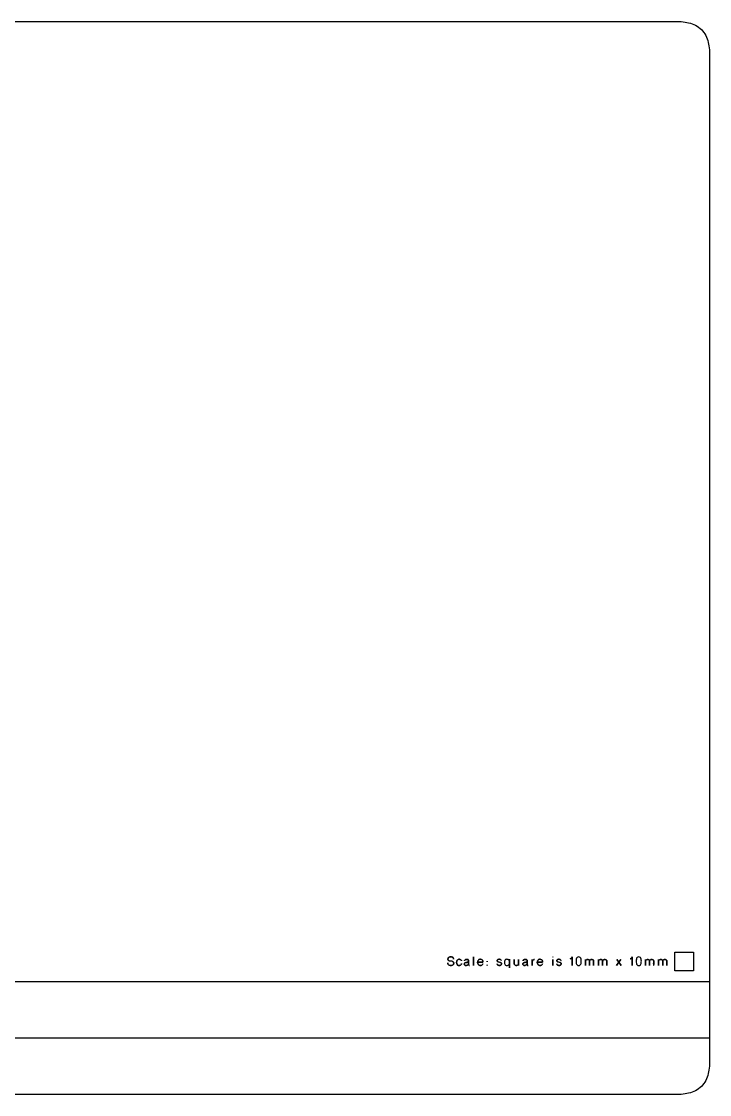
# Model space of a CAD drawing. Extents: x 12 to 628, y 12 to 468.
# Drawn here: x 335.6 to 628, y 12 to 468 of the extents above; entities that cross this region are included whole.
import ezdxf

# ---------------------------------------------------------------- set-up
doc = ezdxf.new("R2010")
doc.units = 0
doc.layers.get('0').update_dxf_attribs({"linetype": 'CONTINUOUS'})

msp = doc.modelspace()

# ---------------------------------------------------------------- linework, layer by layer
at = {"color": 7}
for p, q in [((24.00046, 468.000927), (616.000518, 468.000927)), ((628.000607, 456.000838), (628.000607, 24.000742)), ((518.628489, 68.611327), (517.383607, 68.880567)), ((517.383607, 68.880567), (518.628489, 68.611327)), ((525.638889, 67.1576), (525.638889, 68.829484)), ((525.638889, 68.829484), (525.638889, 67.1576)), ((527.751604, 66.8274), (527.751604, 70.490927)), ((527.751604, 70.490927), (527.751604, 66.8274)), ((533.523049, 68.432962), (533.523049, 68.712362)), ((533.523049, 68.712362), (533.523049, 68.432962)), ((533.523049, 68.432962), (533.523049, 68.432962)), ((539.522247, 68.966644), (539.522247, 68.966644)), ((542.977211, 69.474927), (542.977211, 65.800958)), ((542.977211, 65.800958), (542.977211, 69.474927)), ((542.977211, 69.474927), (542.977211, 69.474927)), ((545.008647, 69.444164), (545.008647, 69.444164)), ((546.883449, 69.444164), (546.883449, 66.832198)), ((546.883449, 66.832198), (546.883449, 69.444164)), ((546.883449, 69.444164), (546.883449, 69.444164)), ((550.505489, 67.1576), (550.505489, 68.829484)), ((550.505489, 68.829484), (550.505489, 67.1576)), ((552.633444, 69.434004), (552.633444, 66.8274)), ((552.633444, 66.8274), (552.633444, 69.434004)), ((552.633444, 69.434004), (552.633444, 69.434004)), ((553.629689, 69.434004), (553.629689, 69.434004)), ((561.421844, 70.404849), (561.421844, 70.496289)), ((561.421844, 70.496289), (561.421844, 70.404849)), ((561.421844, 70.404849), (561.421844, 70.404849)), ((561.421844, 66.83248), (561.421844, 69.439367)), ((564.084047, 69.474927), (564.084047, 69.474927)), ((569.580324, 66.8274), (569.580324, 70.490927)), ((569.580324, 70.490927), (569.580324, 66.8274)), ((571.286922, 68.656764), (571.286922, 68.656764)), ((571.286922, 68.656764), (571.286922, 68.656764)), ((575.254402, 66.8274), (575.254402, 69.434004)), ((575.254402, 69.434004), (575.254402, 66.8274)), ((580.83196, 66.8274), (580.83196, 69.434004)), ((580.83196, 69.434004), (580.83196, 66.8274)), ((589.447922, 68.280562), (588.614802, 69.434004)), ((588.614802, 69.434004), (589.447922, 68.280562)), ((589.447922, 68.280562), (590.286687, 69.434004)), ((590.286687, 69.434004), (589.447922, 68.280562)), ((595.102244, 66.8274), (595.102244, 70.490927)), ((595.102244, 70.490927), (595.102244, 66.8274)), ((596.80856, 68.656764), (596.80856, 68.656764)), ((596.80856, 68.656764), (596.80856, 68.656764)), ((600.77604, 69.434004), (600.77604, 66.8274)), ((600.77604, 66.8274), (600.77604, 69.434004)), ((600.77604, 69.434004), (600.77604, 69.434004)), ((602.509167, 68.758364), (602.509167, 68.758364)), ((604.256969, 68.758364), (604.256969, 68.758364)), ((606.35388, 69.434004), (606.35388, 66.8274)), ((606.35388, 66.8274), (606.35388, 69.434004)), ((606.35388, 69.434004), (606.35388, 69.434004)), ((608.087007, 68.758364), (608.087007, 68.758364)), ((609.834809, 68.758364), (609.834809, 68.758364)), ((613.219782, 72.520951), (621.219936, 72.520951)), ((613.219782, 64.520798), (613.219782, 72.520951)), ((621.219936, 72.520951), (621.219936, 64.520798)), ((516.733084, 67.935122), (516.733084, 67.935122)), ((522.596251, 67.655722), (522.596251, 67.655722)), ((524.546407, 66.79692), (524.546407, 66.79692)), ((525.638889, 67.1576), (525.638889, 67.1576)), ((527.751604, 66.8274), (527.751604, 66.8274)), ((529.448607, 68.219884), (531.719931, 68.219884)), ((531.719931, 68.219884), (529.448607, 68.219884)), ((529.448607, 68.219884), (529.448607, 68.219884)), ((533.523049, 66.8274), (533.523049, 67.1068)), ((533.523049, 67.1068), (533.523049, 66.8274)), ((533.523049, 66.8274), (533.523049, 66.8274)), ((538.242087, 68.341522), (539.202489, 68.057042)), ((539.202489, 68.057042), (538.242087, 68.341522)), ((540.812567, 68.143402), (540.812567, 68.143402)), ((540.812567, 68.143402), (540.812567, 68.143402)), ((550.505207, 67.49288), (550.505207, 67.49288)), ((550.866451, 66.8274), (550.866451, 66.8274)), ((554.802604, 68.219884), (557.073929, 68.219884)), ((557.073929, 68.219884), (554.802604, 68.219884)), ((554.802604, 68.219884), (554.802604, 68.219884)), ((561.421844, 66.83248), (561.421844, 66.83248)), ((563.601447, 68.341522), (564.561849, 68.057042)), ((564.561849, 68.057042), (563.601447, 68.341522)), ((569.580324, 66.8274), (569.580324, 66.8274)), ((575.254402, 66.8274), (575.254402, 66.8274)), ((576.987247, 66.8274), (576.987247, 66.8274)), ((578.735331, 66.8274), (578.735331, 66.8274)), ((580.83196, 66.8274), (580.83196, 66.8274)), ((582.565087, 66.8274), (582.565087, 66.8274)), ((584.312889, 66.8274), (584.312889, 66.8274)), ((588.40116, 66.8274), (589.447922, 68.280562)), ((589.447922, 68.280562), (588.40116, 66.8274)), ((588.40116, 66.8274), (588.40116, 66.8274)), ((589.447922, 68.280562), (590.500047, 66.8274)), ((590.500047, 66.8274), (589.447922, 68.280562)), ((595.102244, 66.8274), (595.102244, 66.8274)), ((621.219936, 64.520798), (613.219782, 64.520798)), ((12.000371, 60.001009), (628.000324, 60.001009)), ((628.000324, 60.001009), (628.000324, 36.001113)), ((628.000324, 36.001113), (12.000371, 36.001113)), ((628.000607, 24.000742), (628.000324, 24.000742)), ((616.000236, 12.000653), (24.00046, 12.000653))]:
    msp.add_line(p, q, dxfattribs=at)
for points, knots in [([(616.000518, 468.000927), (618.103237, 467.670857), (622.246318, 467.020506), (627.020186, 462.246638), (627.670537, 458.103557), (628.000607, 456.000838)], [0, 0, 0, 0, 6.274341, 12.362614, 18.636955, 18.636955, 18.636955, 18.636955]), ([(516.733084, 67.935122), (516.765112, 67.699164), (516.825749, 67.252423), (517.41971, 66.851608), (518.068875, 66.761688), (518.701104, 66.871762), (519.161696, 67.224012), (519.331364, 67.693159), (519.260991, 68.12116), (519.022656, 68.477726), (518.763373, 68.565609), (518.628489, 68.611327)], [0, 0, 0, 0, 0.682755, 1.29266, 1.97428, 2.627705, 3.166205, 3.631931, 4.047661, 4.431665, 4.848037, 4.848037, 4.848037, 4.848037]), ([(518.628489, 68.611327), (518.765278, 68.56612), (519.026525, 68.479783), (519.263531, 68.120474), (519.330542, 67.693015), (519.162082, 67.223924), (518.701075, 66.871656), (518.068972, 66.761712), (517.419783, 66.851641), (516.82582, 67.252407), (516.765136, 67.699162), (516.733084, 67.935122)], [0, 0, 0, 0, 0.420578, 0.803237, 1.218608, 1.684431, 2.222843, 2.876377, 3.557873, 4.167829, 4.850601, 4.850601, 4.850601, 4.850601]), ([(517.383607, 68.880567), (517.276962, 68.911351), (517.069331, 68.971285), (516.85029, 69.2641), (516.79742, 69.659518), (516.916827, 70.120727), (517.362883, 70.466753), (517.96982, 70.565728), (518.584996, 70.44475), (519.107017, 70.222344), (519.25067, 69.257036), (519.107066, 70.222453), (518.584984, 70.444811), (517.969787, 70.565728), (517.362942, 70.466702), (516.916656, 70.120601), (516.798279, 69.660127), (516.847886, 69.265672), (517.066559, 68.971967), (517.275239, 68.911808), (517.383607, 68.880567)], [0, 0, 0, 0, 0.325227, 0.633201, 1.030621, 1.492493, 1.992844, 2.624291, 3.286333, 3.833224, 4.369894, 4.906684, 5.453538, 6.115569, 6.747028, 7.24742, 7.709171, 8.104979, 8.410718, 8.741005, 8.741005, 8.741005, 8.741005]), ([(522.596251, 67.655722), (522.560851, 67.514053), (522.488116, 67.222969), (522.132103, 66.917203), (521.676086, 66.796714), (521.154699, 66.855031), (520.579569, 67.306195), (520.49216, 68.16671), (520.594155, 69.042188), (521.195536, 69.438694), (521.685509, 69.487964), (522.105551, 69.378697), (522.427002, 69.2442), (522.653782, 68.626048), (522.427002, 69.2442), (522.105551, 69.378697), (521.685509, 69.487964), (521.195537, 69.438694), (520.594152, 69.042187), (520.492176, 68.166674), (520.579513, 67.306099), (521.154714, 66.85495), (521.67609, 66.796732), (522.132102, 66.917199), (522.488116, 67.222971), (522.560851, 67.514053), (522.596251, 67.655722)], [0, 0, 0, 0, 0.429701, 0.88289, 1.322711, 1.818408, 2.40982, 3.348803, 4.274927, 4.869424, 5.339452, 5.727822, 6.129448, 6.489207, 6.848966, 7.250592, 7.638963, 8.108991, 8.703487, 9.629612, 10.568716, 11.160089, 11.655779, 12.0956, 12.548789, 12.978489, 12.978489, 12.978489, 12.978489]), ([(525.638889, 68.829484), (525.629421, 68.917679), (525.607629, 69.120688), (525.322517, 69.412297), (524.831914, 69.477541), (524.342839, 69.392148), (523.975014, 69.225667), (523.874567, 68.634191), (523.974965, 69.225776), (524.342862, 69.392203), (524.831917, 69.477526), (525.322517, 69.412299), (525.607629, 69.120688), (525.629421, 68.917679), (525.638889, 68.829484)], [0, 0, 0, 0, 0.261153, 0.601127, 1.124001, 1.680353, 2.059874, 2.378644, 2.697535, 3.077017, 3.63336, 4.156234, 4.496208, 4.75736, 4.75736, 4.75736, 4.75736]), ([(531.719931, 68.219884), (531.706104, 68.416819), (531.678537, 68.80945), (531.347689, 69.379853), (530.672751, 69.565245), (529.988199, 69.407834), (529.511459, 68.841494), (529.401027, 68.125564), (529.532556, 67.407426), (530.044418, 66.924779), (530.667955, 66.79129), (531.237157, 66.974394), (531.544327, 67.192191), (531.761508, 67.741018), (531.544327, 67.192191), (531.237156, 66.974391), (530.667917, 66.791295), (530.044332, 66.924731), (529.532485, 67.407446), (529.401047, 68.125571), (529.511454, 68.841493), (529.9882, 69.407834), (530.672751, 69.565244), (531.347689, 69.379853), (531.678537, 68.80945), (531.706104, 68.416819), (531.719931, 68.219884)], [0, 0, 0, 0, 0.590545, 1.177381, 1.837565, 2.538931, 3.178637, 3.925078, 4.654557, 5.27551, 5.912547, 6.491518, 6.941454, 7.239669, 7.537884, 7.98782, 8.566791, 9.203951, 9.824859, 10.554323, 11.300764, 11.94047, 12.641836, 13.302019, 13.888856, 14.479401, 14.479401, 14.479401, 14.479401]), ([(538.724687, 69.474927), (538.547268, 69.473756), (538.247792, 69.47178), (537.854316, 69.260448), (537.759421, 68.89998), (537.842026, 68.586924), (538.044535, 68.411612), (538.183611, 68.362269), (538.242087, 68.341522)], [0, 0, 0, 0, 0.530029, 0.894668, 1.237199, 1.561816, 1.817835, 2.003575, 2.003575, 2.003575, 2.003575]), ([(538.242087, 68.341522), (538.183611, 68.362269), (538.044534, 68.411612), (537.842031, 68.586924), (537.7594, 68.899967), (537.854406, 69.260418), (538.247892, 69.471579), (538.547317, 69.473681), (538.724687, 69.474927)], [0, 0, 0, 0, 0.18574, 0.441759, 0.766376, 1.108865, 1.473524, 2.003442, 2.003442, 2.003442, 2.003442]), ([(539.522247, 68.966644), (539.507362, 69.030218), (539.467498, 69.200472), (539.169716, 69.422443), (538.893483, 69.45502), (538.724687, 69.474927)], [0, 0, 0, 0, 0.192189, 0.514699, 1.021397, 1.021397, 1.021397, 1.021397]), ([(538.724687, 69.474927), (538.893528, 69.455035), (539.169794, 69.422488), (539.467584, 69.200466), (539.507385, 69.030217), (539.522247, 68.966644)], [0, 0, 0, 0, 0.506821, 0.829283, 1.021453, 1.021453, 1.021453, 1.021453]), ([(540.812567, 68.143402), (540.825777, 68.422106), (540.848167, 68.89448), (541.316946, 69.417018), (541.8902, 69.503386), (542.465214, 69.41785), (542.928248, 68.89398), (542.989146, 68.143354), (542.929563, 67.392552), (542.464041, 66.871206), (541.890408, 66.790281), (541.317047, 66.871982), (540.85094, 67.392108), (540.789501, 68.143358), (540.852289, 68.894444), (541.316038, 69.417026), (541.890442, 69.503384), (542.465149, 69.41785), (542.928273, 68.89398), (542.989146, 68.143354), (542.929538, 67.392552), (542.464105, 66.871206), (541.890167, 66.790284), (541.317952, 66.871974), (540.846837, 67.392144), (540.825302, 67.864225), (540.812567, 68.143402)], [0, 0, 0, 0, 0.815142, 1.381578, 1.935279, 2.491114, 3.056685, 3.87161, 4.687264, 5.250177, 5.805501, 6.35881, 6.922549, 7.738409, 8.553551, 9.119987, 9.673688, 10.229523, 10.795094, 11.610019, 12.425673, 12.988586, 13.54391, 14.097219, 14.660958, 15.476818, 15.476818, 15.476818, 15.476818]), ([(545.008647, 69.444164), (545.007993, 69.294178), (545.006059, 68.850809), (545.028199, 68.205814), (544.971194, 67.612988), (545.079434, 67.185302), (545.396923, 66.898256), (545.898609, 66.784858), (546.442029, 66.940182), (546.803679, 67.237552), (546.922518, 68.07231), (546.803611, 67.237587), (546.441892, 66.940387), (545.898604, 66.784823), (545.396945, 66.898204), (545.079382, 67.18521), (544.97123, 67.612962), (545.028179, 68.205806), (545.006062, 68.85081), (545.007993, 69.294179), (545.008647, 69.444164)], [0, 0, 0, 0, 0.449935, 1.33004, 1.935762, 2.226414, 2.616894, 3.14661, 3.712622, 4.20598, 4.679185, 5.152343, 5.645698, 6.21162, 6.741322, 7.131758, 7.42253, 8.028252, 8.908357, 9.358292, 9.358292, 9.358292, 9.358292]), ([(550.505489, 68.829484), (550.496021, 68.917679), (550.474229, 69.120688), (550.189117, 69.412297), (549.698514, 69.477541), (549.209439, 69.392148), (548.841614, 69.225667), (548.741167, 68.634191), (548.841565, 69.225776), (549.209462, 69.392203), (549.698517, 69.477526), (550.189117, 69.412299), (550.474229, 69.120688), (550.496021, 68.917679), (550.505489, 68.829484)], [0, 0, 0, 0, 0.261153, 0.601127, 1.124001, 1.680353, 2.059874, 2.378644, 2.697535, 3.077017, 3.63336, 4.156234, 4.496208, 4.75736, 4.75736, 4.75736, 4.75736]), ([(553.629689, 69.434004), (553.462581, 69.376703), (553.094609, 69.250524), (552.7485, 68.858302), (552.576609, 67.810451), (552.7485, 68.858302), (553.094609, 69.250524), (553.462581, 69.376703), (553.629689, 69.434004)], [0, 0, 0, 0, 0.511775, 1.126934, 1.736357, 2.34578, 2.960939, 3.472714, 3.472714, 3.472714, 3.472714]), ([(557.073929, 68.219884), (557.060102, 68.416819), (557.032535, 68.80945), (556.701687, 69.379853), (556.026749, 69.565245), (555.342197, 69.407833), (554.865456, 68.841494), (554.755025, 68.125564), (554.886553, 67.407427), (555.398418, 66.924778), (556.021946, 66.791293), (556.591209, 66.974393), (556.898309, 67.192234), (557.115913, 67.741017), (556.898309, 67.192235), (556.591208, 66.97439), (556.021909, 66.791298), (555.398333, 66.92473), (554.886482, 67.407446), (554.755045, 68.125571), (554.865452, 68.841493), (555.342198, 69.407834), (556.026748, 69.565244), (556.701687, 69.379853), (557.032535, 68.80945), (557.060102, 68.416819), (557.073929, 68.219884)], [0, 0, 0, 0, 0.590545, 1.177381, 1.837565, 2.538931, 3.178637, 3.925078, 4.654557, 5.27551, 5.912547, 6.491528, 6.941517, 7.239817, 7.538116, 7.988106, 8.567087, 9.204246, 9.825154, 10.554619, 11.301059, 11.940765, 12.642132, 13.302315, 13.889151, 14.479696, 14.479696, 14.479696, 14.479696]), ([(561.421844, 69.439367), (561.421844, 69.213328), (561.421844, 68.568147), (561.421844, 67.699184), (561.421844, 67.056261), (561.421844, 66.83248)], [0, 0, 0, 0, 0.678117, 1.935543, 2.606887, 2.606887, 2.606887, 2.606887]), ([(563.601447, 68.341522), (563.542972, 68.362269), (563.403896, 68.411611), (563.201378, 68.586927), (563.118823, 68.899954), (563.213518, 69.260494), (563.60712, 69.471766), (563.906618, 69.473751), (564.084047, 69.474927)], [0, 0, 0, 0, 0.18574, 0.441759, 0.766376, 1.10887, 1.473563, 2.003654, 2.003654, 2.003654, 2.003654]), ([(564.084047, 69.474927), (563.906628, 69.473756), (563.607152, 69.47178), (563.213676, 69.260448), (563.118781, 68.89998), (563.201386, 68.586924), (563.403895, 68.411612), (563.542971, 68.362269), (563.601447, 68.341522)], [0, 0, 0, 0, 0.530029, 0.894668, 1.237199, 1.561816, 1.817835, 2.003575, 2.003575, 2.003575, 2.003575]), ([(564.084047, 69.474927), (564.255108, 69.445547), (564.535006, 69.397474), (564.815308, 69.2502), (564.90638, 68.860759), (564.815219, 69.25022), (564.534928, 69.397433), (564.255062, 69.445534), (564.084047, 69.474927)], [0, 0, 0, 0, 0.506821, 0.829283, 1.021453, 1.213642, 1.536151, 2.04285, 2.04285, 2.04285, 2.04285]), ([(569.580324, 70.490927), (569.540001, 70.315612), (569.465428, 69.991397), (569.15015, 69.768606), (568.522236, 69.666728), (569.150187, 69.768436), (569.465426, 69.991367), (569.539999, 70.3156), (569.580324, 70.490927)], [0, 0, 0, 0, 0.50676, 0.937171, 1.284857, 1.632515, 2.06296, 2.56978, 2.56978, 2.56978, 2.56978]), ([(571.286922, 68.656764), (571.294941, 68.963534), (571.30935, 69.514757), (571.629444, 70.312047), (572.394713, 70.572254), (573.161103, 70.312051), (573.477354, 69.514719), (573.516587, 68.655907), (573.477904, 67.797457), (573.160805, 66.999557), (572.394897, 66.741773), (571.629001, 66.999562), (571.311715, 67.797418), (571.272963, 68.655907), (571.312248, 69.514758), (571.628752, 70.312047), (572.394897, 70.572254), (573.161054, 70.312051), (573.477371, 69.514719), (573.516587, 68.655907), (573.477887, 67.797457), (573.160854, 66.999557), (572.394713, 66.741773), (571.629693, 66.999562), (571.308814, 67.797417), (571.294759, 68.34915), (571.286922, 68.656764)], [0, 0, 0, 0, 0.925489, 1.66298, 2.39218, 3.121312, 3.858742, 4.784223, 5.712275, 6.448709, 7.177435, 7.90623, 8.642725, 9.570784, 10.496272, 11.233764, 11.962964, 12.692095, 13.429525, 14.355007, 15.283059, 16.019492, 16.748218, 17.477013, 18.213508, 19.141567, 19.141567, 19.141567, 19.141567]), ([(576.987247, 66.8274), (576.987676, 66.976941), (576.988944, 67.419036), (576.974417, 68.063459), (577.011731, 68.650614), (576.942919, 69.071951), (576.663156, 69.375778), (576.176157, 69.478498), (575.650206, 69.330679), (575.31702, 69.017767), (575.223251, 68.195709), (575.317015, 69.017706), (575.650252, 69.330525), (576.176126, 69.47852), (576.663134, 69.375837), (576.942965, 69.072035), (577.011706, 68.650603), (576.974435, 68.063402), (576.988941, 67.418973), (576.987675, 66.97692), (576.987247, 66.8274)], [0, 0, 0, 0, 0.448692, 1.326486, 1.930964, 2.216075, 2.579582, 3.089011, 3.637524, 4.112117, 4.582002, 5.051826, 5.526372, 6.074917, 6.584331, 6.947791, 7.233024, 7.837627, 8.715359, 9.163988, 9.163988, 9.163988, 9.163988]), ([(578.735331, 66.8274), (578.735955, 66.976967), (578.737801, 67.419137), (578.716657, 68.0627), (578.771114, 68.653616), (578.667956, 69.080265), (578.354466, 69.36917), (577.867029, 69.479829), (577.338279, 69.334815), (577.034323, 69.006943), (576.963895, 68.197009), (577.034318, 69.006882), (577.338325, 69.334663), (577.866998, 69.479856), (578.354444, 69.369226), (578.668008, 69.080356), (578.771087, 68.653601), (578.716677, 68.062645), (578.737798, 67.419073), (578.735955, 66.976945), (578.735331, 66.8274)], [0, 0, 0, 0, 0.448692, 1.326486, 1.930964, 2.220734, 2.607769, 3.135087, 3.669443, 4.127062, 4.594108, 5.061093, 5.518662, 6.053051, 6.580355, 6.967346, 7.257235, 7.861839, 8.739571, 9.1882, 9.1882, 9.1882, 9.1882]), ([(582.565087, 66.8274), (582.565516, 66.976941), (582.566784, 67.419036), (582.552257, 68.063459), (582.589571, 68.650614), (582.520759, 69.071951), (582.240996, 69.375778), (581.753997, 69.478498), (581.228046, 69.330679), (580.89486, 69.017767), (580.801091, 68.195709), (580.894855, 69.017706), (581.228092, 69.330525), (581.753966, 69.47852), (582.240974, 69.375837), (582.520805, 69.072035), (582.589546, 68.650603), (582.552275, 68.063402), (582.566781, 67.418973), (582.565515, 66.97692), (582.565087, 66.8274)], [0, 0, 0, 0, 0.448692, 1.326486, 1.930964, 2.216075, 2.579582, 3.089011, 3.637524, 4.112117, 4.582002, 5.051826, 5.526372, 6.074917, 6.584331, 6.947791, 7.233024, 7.837627, 8.715359, 9.163988, 9.163988, 9.163988, 9.163988]), ([(584.312889, 66.8274), (584.313513, 66.976967), (584.315359, 67.419137), (584.294215, 68.0627), (584.348672, 68.653616), (584.245514, 69.080265), (583.932024, 69.36917), (583.444587, 69.479829), (582.915837, 69.334815), (582.611881, 69.006943), (582.541452, 68.197009), (582.611876, 69.006882), (582.915883, 69.334663), (583.444555, 69.479856), (583.932001, 69.369226), (584.245566, 69.080356), (584.348645, 68.653601), (584.294235, 68.062645), (584.315356, 67.419073), (584.313512, 66.976945), (584.312889, 66.8274)], [0, 0, 0, 0, 0.448692, 1.326486, 1.930964, 2.220734, 2.607769, 3.135087, 3.669443, 4.127062, 4.594108, 5.061093, 5.518662, 6.053051, 6.580355, 6.967346, 7.257235, 7.861839, 8.739571, 9.1882, 9.1882, 9.1882, 9.1882]), ([(595.102244, 70.490927), (595.061921, 70.315612), (594.987348, 69.991397), (594.67207, 69.768606), (594.044156, 69.666728), (594.672107, 69.768436), (594.987346, 69.991367), (595.061919, 70.3156), (595.102244, 70.490927)], [0, 0, 0, 0, 0.50676, 0.937171, 1.284857, 1.632515, 2.06296, 2.56978, 2.56978, 2.56978, 2.56978]), ([(596.80856, 68.656764), (596.816579, 68.963534), (596.830988, 69.514757), (597.151082, 70.312047), (597.916351, 70.572254), (598.682741, 70.312051), (598.998992, 69.514719), (599.038225, 68.655907), (598.999541, 67.797457), (598.682442, 66.999557), (597.916535, 66.741773), (597.150639, 66.999562), (596.833353, 67.797418), (596.794601, 68.655907), (596.833886, 69.514758), (597.15039, 70.312047), (597.916535, 70.572254), (598.682692, 70.312051), (598.999008, 69.514719), (599.038225, 68.655907), (598.999525, 67.797457), (598.682492, 66.999557), (597.916351, 66.741773), (597.151331, 66.999562), (596.830452, 67.797417), (596.816397, 68.34915), (596.80856, 68.656764)], [0, 0, 0, 0, 0.925489, 1.66298, 2.39218, 3.121312, 3.858742, 4.784223, 5.712275, 6.448709, 7.177435, 7.90623, 8.642725, 9.570784, 10.496272, 11.233764, 11.962964, 12.692095, 13.429525, 14.355007, 15.283059, 16.019492, 16.748218, 17.477013, 18.213508, 19.141567, 19.141567, 19.141567, 19.141567]), ([(602.509167, 68.758364), (602.496369, 68.854078), (602.467255, 69.071823), (602.184045, 69.375833), (601.69842, 69.47848), (601.172046, 69.330684), (600.83896, 69.017766), (600.745166, 68.19571), (600.838937, 69.017701), (601.172171, 69.330545), (601.698052, 69.478437), (602.185079, 69.376087), (602.464838, 69.071212), (602.533656, 68.653725), (602.49629, 68.030813), (602.511066, 67.559735), (602.508812, 66.579756), (602.509368, 67.559304), (602.509125, 68.034067), (602.509155, 68.548554), (602.509167, 68.758364)], [0, 0, 0, 0, 0.28511, 0.648618, 1.158047, 1.706559, 2.181153, 2.651038, 3.120862, 3.595407, 4.143952, 4.653382, 5.016889, 5.301999, 5.906478, 6.784272, 7.232964, 7.681655, 8.55945, 9.163928, 9.163928, 9.163928, 9.163928]), ([(604.256969, 68.758364), (604.237919, 68.854872), (604.193423, 69.080282), (603.874491, 69.369163), (603.389164, 69.479832), (602.859804, 69.334815), (602.55599, 69.006943), (602.485525, 68.19701), (602.555958, 69.006877), (602.859962, 69.334683), (603.388641, 69.479771), (603.876107, 69.369499), (604.189592, 69.079465), (604.292759, 68.656774), (604.238226, 68.030076), (604.259733, 67.559843), (604.256452, 66.579736), (604.257262, 67.559316), (604.256909, 68.034065), (604.256952, 68.548553), (604.256969, 68.758364)], [0, 0, 0, 0, 0.28977, 0.676804, 1.204123, 1.738478, 2.196097, 2.663144, 3.130128, 3.587698, 4.122087, 4.649405, 5.03644, 5.32621, 5.930688, 6.808483, 7.257174, 7.705866, 8.58366, 9.188139, 9.188139, 9.188139, 9.188139]), ([(608.087007, 68.758364), (608.074209, 68.854078), (608.045095, 69.071823), (607.761885, 69.375833), (607.27626, 69.47848), (606.749886, 69.330684), (606.4168, 69.017766), (606.323006, 68.19571), (606.416777, 69.017701), (606.750011, 69.330545), (607.275892, 69.478437), (607.762919, 69.376087), (608.042678, 69.071212), (608.111496, 68.653725), (608.07413, 68.030813), (608.088906, 67.559735), (608.086652, 66.579756), (608.087208, 67.559304), (608.086965, 68.034067), (608.086995, 68.548554), (608.087007, 68.758364)], [0, 0, 0, 0, 0.28511, 0.648618, 1.158047, 1.706559, 2.181153, 2.651038, 3.120862, 3.595407, 4.143952, 4.653382, 5.016889, 5.301999, 5.906478, 6.784272, 7.232964, 7.681655, 8.55945, 9.163928, 9.163928, 9.163928, 9.163928]), ([(609.834809, 68.758364), (609.815759, 68.854872), (609.771263, 69.080282), (609.452331, 69.369163), (608.967004, 69.479832), (608.437644, 69.334815), (608.13383, 69.006943), (608.063365, 68.19701), (608.133798, 69.006877), (608.437802, 69.334683), (608.966481, 69.479771), (609.453947, 69.369499), (609.767432, 69.079465), (609.870599, 68.656774), (609.816066, 68.030076), (609.837573, 67.559843), (609.834292, 66.579736), (609.835102, 67.559316), (609.834749, 68.034065), (609.834792, 68.548553), (609.834809, 68.758364)], [0, 0, 0, 0, 0.28977, 0.676804, 1.204123, 1.738478, 2.196097, 2.663144, 3.130128, 3.587698, 4.122087, 4.649405, 5.03644, 5.32621, 5.930688, 6.808483, 7.257174, 7.705866, 8.58366, 9.188139, 9.188139, 9.188139, 9.188139]), ([(524.546407, 66.79692), (524.416519, 66.805898), (524.176325, 66.8225), (523.840909, 67.032957), (523.763392, 67.419422), (523.834503, 67.811231), (524.182229, 68.079838), (524.602652, 68.133031), (525.03954, 68.184379), (525.312677, 68.242456), (525.786529, 68.379811), (525.312756, 68.242429), (525.0396, 68.18439), (524.602674, 68.133019), (524.182231, 68.079888), (523.834495, 67.811083), (523.763423, 67.420012), (523.840806, 67.030865), (524.176639, 66.829435), (524.565972, 66.761284), (525.021259, 66.92086), (525.313917, 67.117288), (525.780599, 67.656546), (525.313955, 67.119735), (525.020548, 66.908084), (524.699756, 66.832873), (524.546407, 66.79692)], [0, 0, 0, 0, 0.38875, 0.718891, 1.096911, 1.494043, 1.854579, 2.319267, 2.770093, 3.097028, 3.367477, 3.637806, 3.964801, 4.41569, 4.880378, 5.240914, 5.638046, 6.016126, 6.346303, 6.735033, 7.187319, 7.680994, 8.062776, 8.444601, 8.938327, 9.390493, 9.390493, 9.390493, 9.390493]), ([(525.638889, 67.1576), (525.663365, 67.074582), (525.707856, 66.923682), (525.843184, 66.852464), (526.051044, 66.81921), (525.843184, 66.852464), (525.707856, 66.923682), (525.663365, 67.074582), (525.638889, 67.1576)], [0, 0, 0, 0, 0.240066, 0.436362, 0.531636, 0.626911, 0.823207, 1.063272, 1.063272, 1.063272, 1.063272]), ([(539.202489, 68.057042), (539.26027, 68.036696), (539.396595, 67.988692), (539.584244, 67.810167), (539.670929, 67.494029), (539.533761, 67.130582), (539.17785, 66.88426), (538.719641, 66.792379), (538.258852, 66.900365), (537.873494, 67.032793), (537.698048, 67.708535), (537.873572, 67.032766), (538.258926, 66.900404), (538.719642, 66.792363), (539.177774, 66.884306), (539.533678, 67.130572), (539.670941, 67.493988), (539.584253, 67.810139), (539.396545, 67.988534), (539.260266, 68.036645), (539.202489, 68.057042)], [0, 0, 0, 0, 0.182751, 0.431168, 0.743883, 1.110062, 1.518152, 1.989416, 2.474361, 2.898108, 3.273314, 3.648543, 4.072342, 4.557164, 5.028305, 5.436445, 5.802645, 6.1153, 6.363673, 6.546473, 6.546473, 6.546473, 6.546473]), ([(550.505207, 67.49288), (550.421879, 67.396526), (550.23077, 67.175539), (549.873801, 66.904904), (549.435246, 66.76438), (549.042367, 66.828613), (548.707306, 67.030823), (548.629686, 67.419695), (548.700827, 67.810814), (549.048545, 68.079601), (549.468971, 68.132736), (549.905858, 68.184099), (550.178994, 68.242173), (550.652847, 68.379529), (550.179074, 68.242147), (549.905918, 68.184107), (549.468993, 68.132738), (549.048544, 68.079601), (548.700827, 67.810815), (548.629692, 67.419737), (548.707287, 67.030943), (549.042273, 66.828643), (549.435264, 66.764337), (549.873841, 66.905031), (550.230836, 67.175592), (550.421901, 67.396544), (550.505207, 67.49288)], [0, 0, 0, 0, 0.381732, 0.875495, 1.327678, 1.716428, 2.046569, 2.424589, 2.821721, 3.182257, 3.646945, 4.097772, 4.424706, 4.695155, 4.965484, 5.292479, 5.743368, 6.208056, 6.568592, 6.965724, 7.343606, 7.673732, 8.062615, 8.514954, 9.008629, 9.390273, 9.390273, 9.390273, 9.390273]), ([(550.866451, 66.8274), (550.835339, 66.832377), (550.740125, 66.84761), (550.562318, 66.925624), (550.525658, 67.075271), (550.505489, 67.1576)], [0, 0, 0, 0, 0.095274, 0.291571, 0.531636, 0.531636, 0.531636, 0.531636]), ([(550.505489, 67.1576), (550.525608, 67.075267), (550.562186, 66.925579), (550.740068, 66.847605), (550.835319, 66.832377), (550.866451, 66.8274)], [0, 0, 0, 0, 0.240017, 0.436368, 0.531704, 0.531704, 0.531704, 0.531704]), ([(564.561849, 68.057042), (564.61963, 68.036696), (564.755955, 67.988692), (564.943604, 67.810167), (565.030289, 67.494029), (564.893121, 67.130582), (564.53721, 66.88426), (564.079001, 66.792379), (563.618212, 66.900365), (563.232854, 67.032793), (563.057408, 67.708535), (563.232932, 67.032766), (563.618286, 66.900404), (564.079002, 66.792363), (564.537134, 66.884306), (564.893038, 67.130572), (565.030301, 67.493988), (564.943613, 67.810139), (564.755905, 67.988534), (564.619626, 68.036645), (564.561849, 68.057042)], [0, 0, 0, 0, 0.182751, 0.431168, 0.743883, 1.110062, 1.518152, 1.989416, 2.474361, 2.898108, 3.273314, 3.648543, 4.072342, 4.557164, 5.028305, 5.436445, 5.802645, 6.1153, 6.363673, 6.546473, 6.546473, 6.546473, 6.546473]), ([(628.000324, 24.000742), (627.670264, 21.898073), (627.019925, 17.755046), (622.246139, 12.981095), (618.103004, 12.330733), (616.000236, 12.000653)], [0, 0, 0, 0, 6.274203, 12.362477, 18.636955, 18.636955, 18.636955, 18.636955])]:
    msp.add_open_spline(points, degree=3, knots=knots, dxfattribs=at)

doc.saveas('drawing.dxf')
